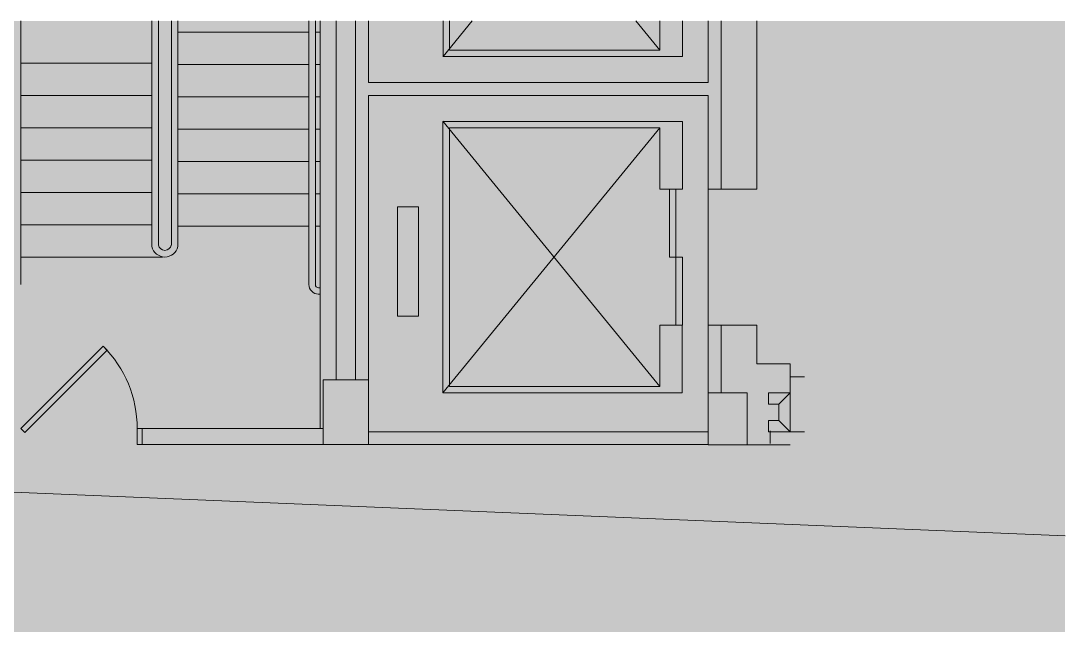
# Model space of a CAD drawing. Header units: inches. Extents: x 308 to 1690, y -476 to 1095.
# Drawn here: x 1367.2 to 1690, y 886.7 to 1073.6 of the extents above; entities that cross this region are included whole.
import ezdxf

# ---------------------------------------------------------------- set-up
doc = ezdxf.new("R2010")
doc.units = ezdxf.units.IN
doc.header["$MEASUREMENT"] = 0
for name, color, linetype, lineweight in [('8th floor - 800-805 background_dwg', 8, 'Continuous', 9), ('A-DETL-GENF', 92, 'Continuous', 9), ('A-Flor-Case-Exst', 7, 'Continuous', 9), ('A-Wall-Bldg', 7, 'Continuous', 9), ('A-Wall-Exst', 7, 'Continuous', 9), ('A-WALL-PATT', 111, 'Continuous', 13)]:
    doc.layers.add(name, color=color, linetype=linetype, lineweight=lineweight)

# ---------------------------------------------------------------- blocks, each defined once
blk = doc.blocks.new('8th floor - 800-805 background_dwg-4807125-FIRST FLOOR RCP DEMO')
at = {"layer": 'A-Wall-Bldg'}
h = blk.add_hatch(color=256, dxfattribs=at)
h.paths.add_polyline_path([(1579.7, 942.5), (1579.7, 946.5), (1474.71, 946.5), (1474.72, 942.51), (1579.7, 942.5)], flags=0)
h.paths.add_polyline_path([(1460.7, 942.51), (1460.7, 947.51), (1404.71, 947.51), (1404.71, 942.52)], flags=0)
h.paths.add_polyline_path([(1583.69, 958.49), (1583.69, 958.5), (1583.69, 979.5), (1579.69, 979.5), (1579.7, 958.5)], flags=0)
h.paths.add_polyline_path([(1474.71, 962.51), (1474.72, 1050.51), (1579.71, 1050.49), (1579.72, 1021.5), (1583.71, 1021.5), (1583.71, 1073.57), (1579.72, 1073.57), (1579.71, 1054.5), (1474.72, 1054.51), (1474.72, 1073.57), (1470.72, 1073.57), (1470.71, 962.51), (1474.71, 962.51)], flags=0)
h = blk.add_hatch(color=256, dxfattribs=at)
h.paths.add_polyline_path([(1598.83, 942.49), (1598.83, 946.49), (1602.84, 946.49), (1603.01, 962.57), (1602.73, 962.72), (1602.63, 978.69), (1594.28, 979.49), (1583.7, 979.45), (1583.71, 958.49), (1591.71, 958.49), (1591.71, 942.49), (1594.71, 942.49)], flags=0)
h.paths.add_polyline_path([(1594.71, 1021.49), (1594.71, 1073.57), (1583.72, 1073.57), (1583.72, 1021.49)], flags=0)
h.paths.add_polyline_path([(1594.71, 1021.49), (1594.71, 1021.49), (1583.71, 1021.49)], flags=0)
h = blk.add_hatch(color=256, dxfattribs=at)
h.paths.add_polyline_path([(1591.7, 942.49), (1591.7, 958.49), (1579.7, 958.49), (1579.7, 942.5), (1583.71, 942.49)], flags=0)
h.paths.add_polyline_path([(1470.71, 942.51), (1474.71, 942.51), (1474.71, 962.51), (1460.7, 962.51), (1460.7, 942.51)], flags=0)
at = {"layer": 'A-Flor-Case-Exst', "flags": 128}
blk.add_lwpolyline([(1690.03, 914.34), (1009.71, 942.57), (1064.43, 942.86)], dxfattribs=at)
at = {"layer": 'A-Wall-Bldg'}
for p, q in [((1367.27, 1073.57), (1367.27, 992.05)), ((1407.77, 1073.57), (1407.77, 1003.76)), ((1409.77, 1073.57), (1409.77, 1004.2)), ((1413.77, 1073.57), (1413.77, 1004.2)), ((1415.77, 1073.57), (1415.77, 1003.76)), ((1456.27, 1073.57), (1456.27, 992.05)), ((1458.27, 1073.57), (1458.27, 992.05)), ((1459.73, 1073.57), (1459.73, 947.51)), ((1464.73, 1073.57), (1464.73, 962.51)), ((1470.71, 962.51), (1470.71, 1073.57)), ((1564.72, 1073.57), (1564.72, 1064.5)), ((1415.77, 1070.05), (1456.27, 1070.05)), ((1458.27, 1070.05), (1459.77, 1070.05)), ((1367.27, 1060.54), (1407.77, 1060.54)), ((1415.77, 1060.05), (1456.27, 1060.05)), ((1458.27, 1060.05), (1459.77, 1060.05)), ((1367.27, 1050.54), (1407.77, 1050.54)), ((1415.77, 1050.05), (1456.27, 1050.05)), ((1458.27, 1050.05), (1459.77, 1050.05)), ((1367.27, 1040.54), (1407.77, 1040.54)), ((1415.77, 1040.05), (1456.27, 1040.05)), ((1458.27, 1040.05), (1459.77, 1040.05)), ((1497.71, 1042.51), (1564.7, 960.5)), ((1367.27, 1030.54), (1407.77, 1030.54)), ((1415.77, 1030.05), (1456.27, 1030.05)), ((1367.27, 1020.54), (1407.77, 1020.54)), ((1415.77, 1020.05), (1456.27, 1020.05)), ((1458.26, 1020.05), (1459.76, 1020.05)), ((1367.27, 1010.54), (1407.77, 1010.54)), ((1415.77, 1010.05), (1456.27, 1010.05)), ((1458.26, 1010.05), (1459.76, 1010.05)), ((1367.27, 1000.54), (1410.98, 1000.54)), ((1459.27, 991.05), (1459.78, 991.05)), ((1459.18, 989.05), (1459.78, 989.05)), ((1579.69, 958.5), (1579.69, 979.5)), ((1404.71, 947.52), (1460.71, 947.52)), ((1474.7, 946.51), (1579.7, 946.51)), ((1598.83, 942.81), (1598.83, 946.81)), ((1404.71, 942.52), (1470.71, 942.52))]:
    blk.add_line(p, q, dxfattribs=at)
at = {"layer": 'A-Wall-Bldg', "flags": 128}
for points in [[(1579.72, 1073.57), (1579.72, 1054.5), (1474.72, 1054.5), (1474.72, 1073.57)], [(1497.71, 1062.51), (1571.72, 1062.51), (1571.72, 1073.57)], [(1497.73, 1073.57), (1497.73, 1062.51), (1506.77, 1073.57)], [(1499.73, 1073.57), (1499.73, 1064.5), (1564.72, 1064.5), (1557.31, 1073.57)], [(1583.72, 1073.57), (1583.72, 1021.5), (1579.71, 1021.5)], [(1582.7, 1021.49), (1594.71, 1021.49), (1594.71, 1073.57)], [(1605.07, 942.49), (1579.7, 942.49), (1591.7, 942.49), (1591.7, 958.49), (1579.7, 958.49), (1579.7, 942.5), (1474.71, 942.5), (1474.71, 962.51), (1474.71, 1050.51), (1579.71, 1050.51), (1579.71, 1021.5), (1579.71, 979.5), (1583.7, 979.5), (1583.7, 958.49)], [(1499.7, 960.5), (1499.7, 1040.5), (1564.71, 1040.5), (1497.7, 958.51), (1571.7, 958.51), (1571.7, 979.49), (1564.71, 979.49), (1564.71, 960.5), (1499.7, 960.5)], [(1564.71, 1040.5), (1564.71, 1021.49), (1571.71, 1021.49), (1571.71, 1042.49), (1497.71, 1042.49), (1497.71, 958.51)], [(1567.71, 1021.5), (1567.71, 1000.5), (1571.71, 1000.5), (1571.71, 979.49)], [(1569.7, 979.5), (1569.7, 1000.49), (1569.7, 1021.49)], [(1490.18, 1016.02), (1483.65, 1016.02), (1483.65, 982.27), (1490.18, 982.27), (1490.18, 1016.02)], [(1605.07, 963.49), (1605.07, 967.49), (1594.7, 967.49), (1594.7, 979.49), (1582.7, 979.49)], [(1474.71, 942.51), (1460.7, 942.51), (1460.7, 962.51), (1474.71, 962.51)], [(1609.47, 946.49), (1605.07, 946.49), (1605.07, 963.49), (1609.47, 963.49)], [(1403.2, 942.51), (1404.71, 942.51), (1404.71, 947.51), (1403.21, 947.51), (1403.21, 942.51)]]:
    blk.add_lwpolyline(points, dxfattribs=at)
for points in [[(1459.76, 1030.05), (1458.26, 1030.05)], [(1368.44, 946.28), (1393.91, 971.73), (1392.67, 972.97), (1367.21, 947.52)]]:
    blk.add_lwpolyline(points, close=True, dxfattribs=at)
at = {"layer": 'A-Wall-Bldg'}
for centre, radius, start, end in [((1411.75, 1004.63), 2.03, 192.3338, 347.6614), ((1411.75, 1004.63), 4.09, 192.3338, 347.6614), ((1459.27, 992.05), 3, 179.9976, 269.9976), ((1459.27, 992.05), 1, 179.9976, 269.9976), ((1367.19, 947.51), 36.01, 359.9941, 44.9788)]:
    blk.add_arc(centre, radius, start, end, dxfattribs=at)
at = {"layer": 'A-Wall-Exst', "flags": 128}
blk.add_lwpolyline([(1601.57, 955.01), (1601.57, 949.99), (1598.35, 949.99), (1598.35, 946.49), (1605.07, 946.49), (1605.07, 958.51), (1598.35, 958.51), (1598.35, 955.01)], close=True, dxfattribs=at)
at = {"layer": 'A-WALL-PATT', "color": 7, "lineweight": 9}
for p, q in [((1598.35, 955.01), (1598.35, 958.51)), ((1598.35, 946.49), (1598.35, 949.99))]:
    blk.add_line(p, q, dxfattribs=at)
at = {"layer": 'A-WALL-PATT', "color": 7, "lineweight": 9, "flags": 128}
for points in [[(1601.57, 955.01), (1605.07, 958.51)], [(1601.57, 949.99), (1605.07, 946.49)]]:
    blk.add_lwpolyline(points, close=True, dxfattribs=at)

msp = doc.modelspace()

# ---------------------------------------------------------------- hatches: boundary and pattern name
at = {"layer": 'A-DETL-GENF'}
h = msp.add_hatch(color=254, dxfattribs=at)
h.paths.add_polyline_path([(307.55, -475.96), (1690.03, -475.96), (1690.03, 370.72), (1687.46, 364.37), (1667.06, 372.61), (1675.3, 393.01), (1690.03, 387.06), (1690.03, 1073.57), (1594.71, 1073.57), (1594.7, 1021.49), (1579.71, 1021.5), (1579.71, 1050.49), (1474.72, 1050.49), (1474.72, 946.5), (1579.7, 946.5), (1579.7, 979.5), (1583.69, 979.45), (1583.71, 979.49), (1594.71, 979.44), (1602.63, 978.69), (1602.73, 962.72), (1603.01, 962.57), (1602.84, 946.49), (1598.83, 946.49), (1598.83, 942.49), (1516.66, 942.5), (1404.71, 942.52), (1404.71, 947.51), (1460.7, 947.51), (1460.7, 962.51), (1470.71, 962.51), (1470.71, 1073.57), (1171.71, 1073.57), (1171.71, 973.55), (1276.05, 973.53), (1276.05, 947.53), (1317.55, 947.52), (1317.55, 942.53), (1166.7, 942.54), (1166.7, 942.86), (889.38, 942.86), (889.38, 946.36), (905.1, 946.36), (905.1, 1073.57), (776.6, 1073.57), (734.78, 970.08), (695.56, 970.08), (685.98, 946.36), (849.38, 946.36), (849.38, 942.86), (684.56, 942.86), (448.58, 358.79), (445.34, 360.1), (641.79, 846.33), (588.01, 868.05), (591.85, 877.56), (595.1, 876.25), (592.57, 869.99), (643.1, 849.57), (658.83, 888.51), (608.3, 908.93), (605.58, 902.21), (602.34, 903.52), (620.83, 949.27), (624.07, 947.96), (609.61, 912.17), (660.14, 891.76), (692.33, 971.42), (641.8, 991.84), (639.05, 985.05), (635.81, 986.36), (638.55, 993.15), (625.19, 998.55), (642.55, 1041.52), (645.79, 1040.21), (629.74, 1000.48), (696.34, 973.58), (708.71, 973.58), (708.71, 996.59), (741.72, 996.59), (772.04, 1071.64), (767.25, 1073.57), (595.14, 1073.57), (552.68, 968.48), (549.44, 969.79), (580.57, 1046.85), (514.43, 1073.57), (307.55, 1073.57), (307.55, 798.87), (456.13, 738.84), (503.02, 854.91), (506.27, 853.6), (454.22, 724.78), (450.98, 726.09), (454.82, 735.59), (307.55, 795.09), (307.55, 591.43), (384.03, 560.49), (415.36, 637.94), (415.07, 638.06), (423.31, 658.46), (423.62, 658.37), (435.99, 689), (439.24, 687.69), (426.85, 657.03), (443.93, 650.13), (435.69, 629.73), (418.61, 636.63), (379.12, 539.02), (375.88, 540.33), (382.72, 557.25), (307.55, 587.66), (307.55, 388.62), (310.36, 395.56), (316.34, 393.14), (360.88, 503.25), (364.12, 501.94), (319.58, 391.83), (338.57, 384.15), (328.86, 360.14), (307.55, 368.76), (307.55, -123.54), (496.86, -200.02), (496.81, -200.13), (530.65, -213.82), (559.13, -143.35), (487.43, -114.38), (477.2, -139.72), (343.66, -85.77), (343.76, -85.54), (343.45, -85.41), (393.18, 37.53), (383, 41.64), (447.68, 201.71), (450.8, 200.45), (465.71, 237.3), (465.81, 237.25), (466.68, 239.41), (471.32, 237.53), (450.92, 187.42), (413.21, 94.2), (501.02, 58.71), (559.28, 201.96), (574.44, 239.43), (486.47, 275.02), (484.79, 270.87), (480.16, 272.74), (480.8, 274.34), (480.71, 274.38), (492.2, 302.8), (492.31, 302.8), (492.64, 303.63), (497.28, 301.76), (489.47, 282.44), (577.44, 246.85), (582.63, 259.71), (574.39, 263.05), (582.64, 283.43), (603.03, 275.19), (594.78, 254.8), (592.89, 255.56), (587.69, 242.7), (641.05, 221.12), (737.8, 460.29), (615.11, 509.86), (597.9, 467.3), (568.92, 479.02), (510.84, 335.34), (506.21, 337.21), (507.27, 339.86), (507.2, 339.88), (584.26, 530.32), (588.89, 528.45), (587.62, 525.28), (677.39, 489.01), (692.35, 526), (682.31, 530.06), (690.55, 550.45), (706.13, 544.15), (708.41, 554.3), (614.65, 592.18), (602.39, 561.86), (597.76, 563.73), (611.33, 597.29), (644.61, 583.85), (646.21, 587.79), (646.32, 587.74), (661.3, 624.83), (661.19, 624.87), (686.22, 686.82), (686.33, 686.78), (701.32, 723.87), (701.2, 723.91), (702.66, 727.52), (669.45, 740.94), (726.65, 882.49), (1577.02, 882.49), (1577.02, 841.12), (1657.61, 841.12), (1657.62, 638.33), (1666.03, 634.97), (1657.61, 634.97), (1657.61, 633.49), (1274.43, 633.49), (1344.41, 529.77), (1394.53, 509.77), (1380.06, 473.95), (1399.93, 444.48), (1413.8, 424.57), (1327.76, 366.55), (1303.11, 403.11), (1011.25, 206.36), (1038.1, 166.53), (929.56, 93.35), (929.56, -450.17), (758.42, -450.17), (758.42, -454.42), (754.92, -454.42), (754.92, -411.73), (629.46, -361.05), (613.67, -400.15), (610.42, -398.84), (612.75, -393.07), (564.59, -373.61), (562.26, -379.38), (559.02, -378.07), (574.81, -338.97), (462.78, -293.71), (451.73, -321.05), (444.54, -318.15), (445.86, -314.91), (449.8, -316.5), (495.54, -203.27), (384.75, -158.5), (339, -271.73), (359.02, -279.82), (362.17, -272.03), (381.64, -279.89), (378.49, -287.69), (408.77, -299.92), (407.46, -303.17), (377.18, -290.94), (371.14, -305.89), (351.67, -298.02), (357.71, -283.07), (334.44, -273.67), (381.5, -157.19), (307.55, -127.31), (307.55, -450.17)], flags=0)
h.paths.add_polyline_path([(614.06, -389.82), (626.22, -359.74), (616.5, -355.81), (605.45, -383.16), (574.9, -370.82), (585.95, -343.47), (578.06, -340.28), (565.91, -370.37), (613.67, -389.66)], flags=0)
h.paths.add_polyline_path([(426.88, 27.69), (437.43, 53.6), (398.04, 69.51), (387.56, 43.57), (425.8, 28.12)], flags=0)
h.paths.add_polyline_path([(564.9, 64.65), (587.68, 120.97), (619.7, 108.03), (758.62, 451.88), (741.51, 458.79), (641.76, 212.2), (584.69, 235.29), (583.51, 232.39), (632.7, 212.51), (610.96, 158.73), (557.14, 180.51), (580.05, 237.16), (579.08, 237.56), (579.04, 237.47), (579.16, 237.43), (534.04, 125.87), (557.22, 116.5), (565.68, 137.19), (569.39, 135.69), (559.5, 111.23), (532.41, 122.18), (516.97, 84.02), (558.89, 67.08)], flags=0)
h.paths.add_polyline_path([(1071.76, 164.62), (1069.46, 164.62), (1067.21, 165.09), (1065.11, 166.03), (1063.25, 167.38), (1061.71, 169.09), (1060.56, 171.08), (1059.85, 173.27), (1059.61, 175.56), (1059.85, 177.84), (1060.56, 180.03), (1061.71, 182.02), (1063.25, 183.73), (1065.11, 185.08), (1067.21, 186.02), (1069.46, 186.5), (1071.76, 186.5), (1074.01, 186.02), (1076.11, 185.08), (1077.97, 183.73), (1079.51, 182.02), (1080.66, 180.03), (1081.37, 177.84), (1081.61, 175.56), (1081.37, 173.27), (1080.66, 171.08), (1079.51, 169.09), (1077.97, 167.38), (1076.11, 166.03), (1074.01, 165.09)], flags=0)
h.paths.add_polyline_path([(608.2, 165.24), (626.18, 209.75), (581.69, 227.73), (563.74, 183.23), (608.2, 165.24)], flags=0)
h.paths.add_polyline_path([(583.05, 244.58), (588.25, 257.43), (587.28, 257.83), (582.08, 244.97), (582.64, 244.74)], flags=0)
h.paths.add_polyline_path([(432.23, 318.3), (428.98, 319.61), (430.36, 323.01), (433.6, 321.7), (432.76, 319.61)], flags=0)
h.paths.add_polyline_path([(1312.54, 348.99), (1310.24, 348.99), (1307.99, 349.47), (1305.89, 350.4), (1304.03, 351.75), (1302.49, 353.46), (1301.34, 355.45), (1300.63, 357.64), (1300.39, 359.93), (1300.63, 362.21), (1301.34, 364.4), (1302.63, 366.55), (1304.17, 368.2), (1305.89, 369.45), (1307.99, 370.39), (1310.24, 370.87), (1312.54, 370.87), (1314.79, 370.39), (1316.89, 369.45), (1318.75, 368.1), (1320.29, 366.39), (1321.44, 364.4), (1322.15, 362.21), (1322.39, 359.93), (1322.15, 357.64), (1321.44, 355.45), (1320.29, 353.46), (1318.75, 351.75), (1316.89, 350.4), (1314.79, 349.47)], flags=0)
h.paths.add_polyline_path([(307.55, 371.93), (315.4, 391.36), (311.46, 392.96), (307.55, 383.28), (307.55, 372.65)], flags=0)
h.paths.add_polyline_path([(595.96, 471.86), (611.87, 511.17), (586.12, 521.57), (570.23, 482.27), (594.65, 472.39)], flags=0)
h.paths.add_polyline_path([(692.38, 482.96), (696.4, 500.88), (689.61, 484.07), (692.22, 483.02)], flags=0)
h.paths.add_polyline_path([(685.91, 485.57), (700.85, 522.56), (696.06, 524.5), (681.1, 487.51)], flags=0)
h.paths.add_polyline_path([(521.25, 890.68), (518.01, 891.99), (523.16, 904.76), (523.07, 904.8), (526.53, 913.37), (398.16, 965.24), (394.04, 955.04), (369.93, 964.78), (379.67, 988.89), (403.78, 979.15), (399.47, 968.48), (527.84, 916.62), (531.31, 925.2), (531.38, 925.2), (534.45, 932.7), (537.7, 931.39), (534.74, 924.06), (551.85, 917.14), (543.61, 896.75), (543.54, 896.75), (543.47, 896.56), (526.41, 903.45), (523.21, 895.53)], flags=0)
h.paths.add_polyline_path([(998.7, 946.36), (1166.7, 946.36), (1166.7, 1073.57), (908.6, 1073.57), (908.6, 946.36)], flags=0)
h.paths.add_polyline_path([(1308.7, 947.53), (1286.71, 947.53), (1286.71, 994.53), (1308.71, 994.53), (1308.7, 947.53)], flags=0)
h.paths.add_polyline_path([(1171.71, 947.53), (1271.05, 947.53), (1271.05, 969.07), (1171.71, 969.07), (1171.71, 947.53)], flags=0)
h.paths.add_polyline_path([(998.7, 972.56), (998.71, 994.57), (1020.98, 994.6), (1020.98, 972.6), (998.71, 972.56)], flags=0)
h.paths.add_polyline_path([(734.71, 979.24), (740.91, 994.59), (734.71, 994.59), (734.71, 991.84)], flags=0)
h.paths.add_polyline_path([(581.88, 1050.1), (591.37, 1073.57), (523.77, 1073.57), (552.68, 1061.9)], flags=0)
h.paths.add_polyline_path([(1579.71, 1054.5), (1579.71, 1073.57), (1474.72, 1073.57), (1474.72, 1054.51), (1579.16, 1054.5)], flags=0)

# ---------------------------------------------------------------- block references
at = {"layer": '8th floor - 800-805 background_dwg', "color": 7}
msp.add_blockref('8th floor - 800-805 background_dwg-4807125-FIRST FLOOR RCP DEMO', (0, 0), dxfattribs=at)

doc.saveas('drawing.dxf')
